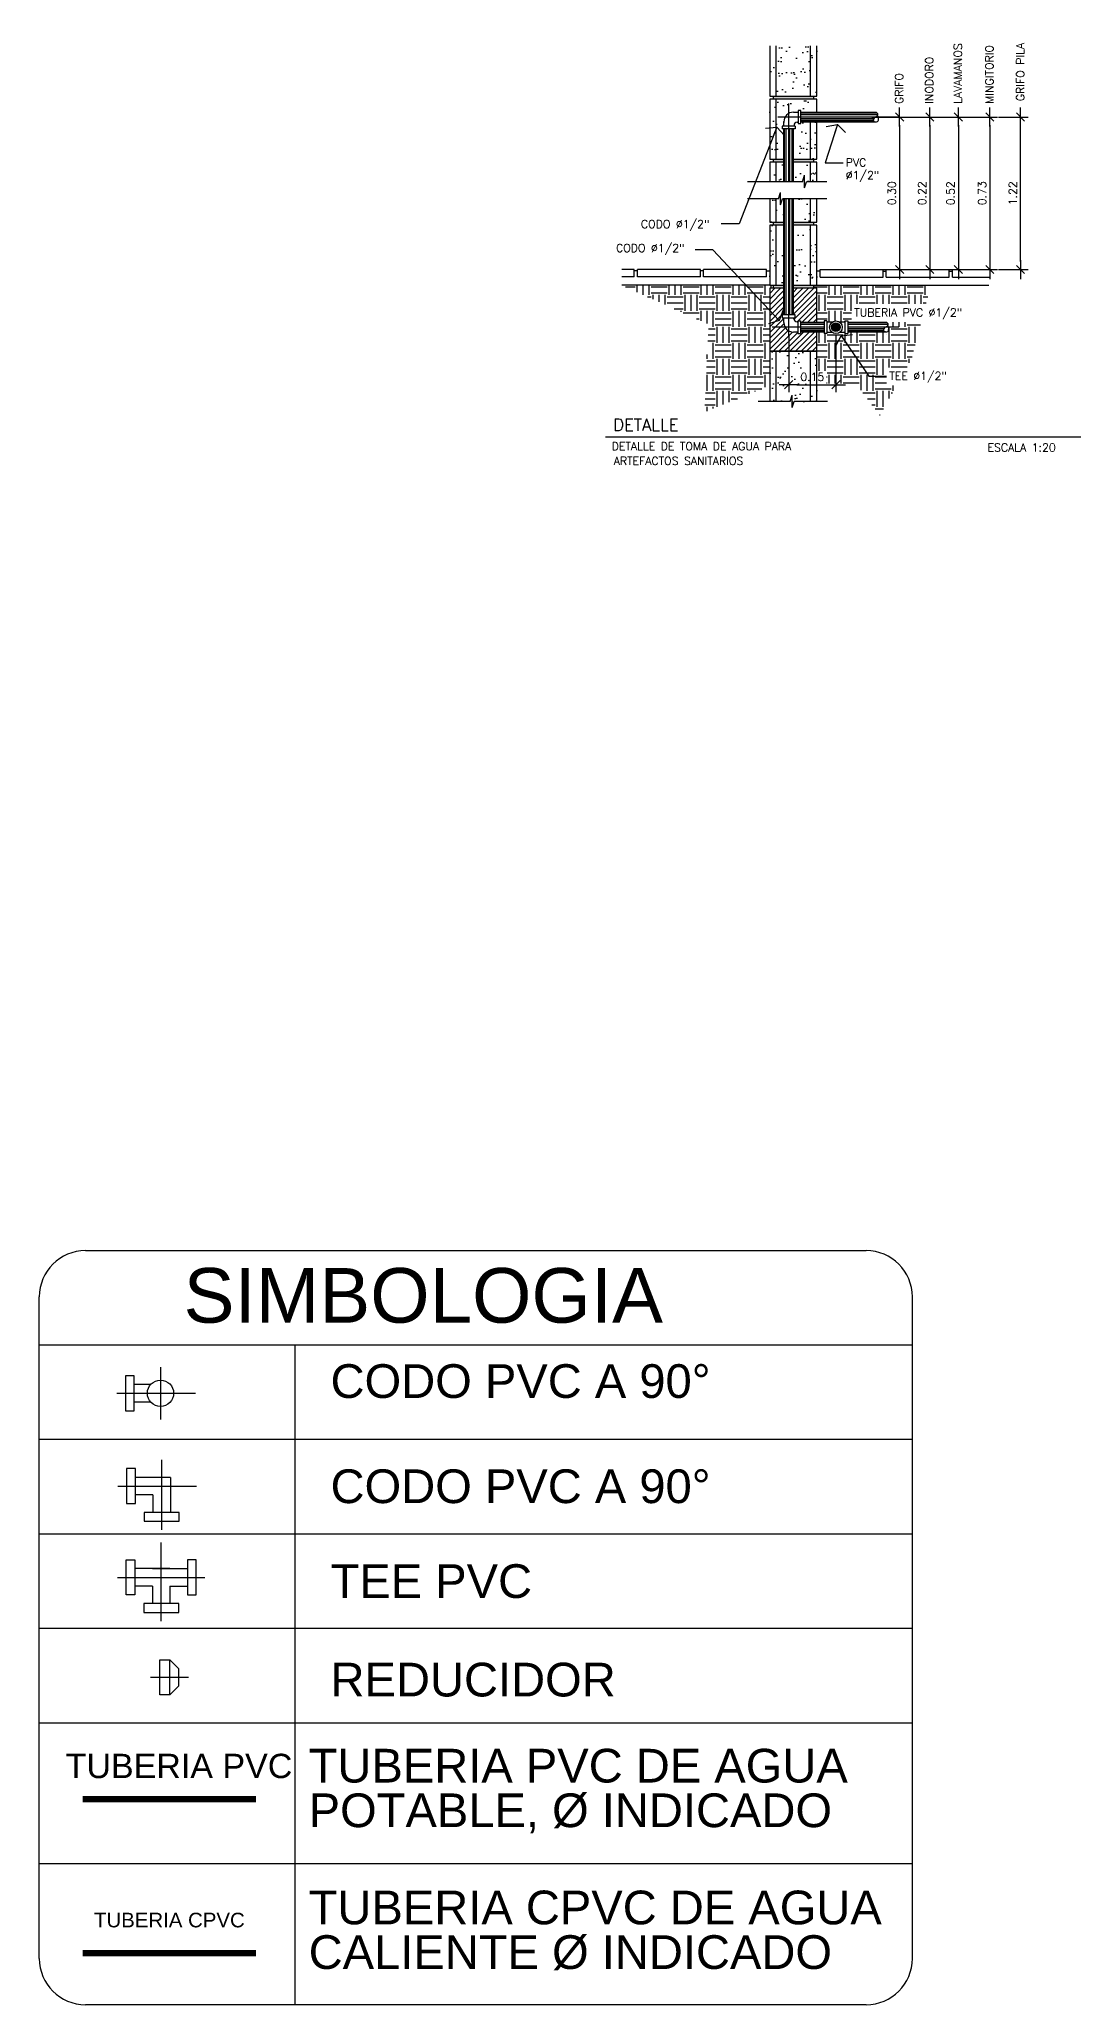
# Model space of a CAD drawing. Header units: inches. Extents: x -370 to 18, y -197 to 199.
# Drawn here: x -256.37 to -253.07, y -54.15 to -47.91 of the extents above; entities that cross this region are included whole.
import ezdxf
from ezdxf.enums import TextEntityAlignment as Align

# ---------------------------------------------------------------- set-up
doc = ezdxf.new("R2010")
doc.units = ezdxf.units.IN
doc.header["$MEASUREMENT"] = 0
doc.header["$PDMODE"] = 34
doc.header["$PDSIZE"] = 0.2
doc.linetypes.add('DASHDOTX2', pattern=[2, 1, -0.5, 0, -0.5])
doc.linetypes.add('DASHED2', pattern=[0.375, 0.25, -0.125])
for name, color, linetype in [('DRENAJES', 1, 'Continuous'), ('ESCALAS', 1, 'Continuous'), ('MU_FIJOS', 1, 'Continuous'), ('PVC_PL', 2, 'Continuous'), ('Simbologia', 7, 'Continuous'), ('TIERRA', 21, 'Continuous')]:
    doc.layers.add(name, color=color, linetype=linetype)
doc.styles.add('50-2', font='arial.ttf', dxfattribs={"height": 0.1})
doc.styles.add('ARIAL', font='arial.ttf', dxfattribs={"height": 0.14})
doc.styles.add('NT_12.5', font='romans.shx', dxfattribs={"height": 0.0254})
doc.dimstyles.new('DD_12.5 FLE', dxfattribs={"dimtxt": 0.0254, "dimasz": 0.026, "dimexe": 0.024, "dimexo": 0.024, "dimgap": 0.012, "dimtad": 1, "dimzin": 0, "dimdsep": 46, "dimtxsty": 'NT_12.5', "dimblk": 'FLECHA', "dimcen": 0.024, "dimdle": 0.024, "dimclrt": 4, "dimaunit": 1, "dimadec": 4, "dimazin": 0, "dimtfac": 1, "dimtofl": 0, "dimtmove": 2, "dimatfit": 3, "dimldrblk": 'FLECHA', "dimfxl": 1, "dimtolj": 1, "dimtzin": 0, "dimarcsym": 0})
doc.dimstyles.new('DD_12.5 G', dxfattribs={"dimtxt": 0.0254, "dimasz": 0.026, "dimexe": 0.024, "dimexo": 0.024, "dimgap": 0.012, "dimtad": 1, "dimzin": 0, "dimdsep": 46, "dimtxsty": 'NT_12.5', "dimblk": 'COT2', "dimcen": 0.09, "dimdle": 0.024, "dimclrt": 4, "dimadec": 0, "dimazin": 0, "dimtfac": 1, "dimtofl": 0, "dimtmove": 2, "dimatfit": 3, "dimldrblk": 'COT2', "dimfxl": 1, "dimtolj": 1, "dimtzin": 0, "dimarcsym": 0})
pattern_1 = [(82.5, (-862.638445, 46.781397), (-0.0422103955, 0.0395378137), [0, -0.0456, 0, -0.051, 0, -0.04875]), (52.5, (-862.638445, 46.7814), (-0.022324125, 0.097409392), [0, -0.0246, 0, -0.0411, 0, -0.01575]), (12.5, (-862.664537, 46.755304), (0.065940878, 0.0661809715), [0, -0.015, 0, -0.054, 0, -0.0705]), (2.5, (-862.66454, 46.755304), (0.045151265, 0.082387886), [0, -0.0075, 0, -0.0354, 0, -0.0405])]

# ---------------------------------------------------------------- blocks, each defined once
blk = doc.blocks.new('COT2')
blk.add_line((-1.164, 0), (1.164, 0))
at = {"color": 9, "linetype": 'ByBlock'}
blk.add_line((-0.5, -0.5), (0.5, 0.5), dxfattribs=at)
blk = doc.blocks.new('*D621')
at = {"layer": 'DEFPOINTS', "color": 0, "transparency": 16777216}
for p in [(-253.9932, -48.8258), (-253.8432, -48.8258), (-253.8432, -49.0081)]:
    blk.add_point(p, dxfattribs=at)
at = {"layer": 'MU_FIJOS', "color": 0, "lineweight": -2, "transparency": 16777216}
for p, q in [((-253.9932, -48.8498), (-253.9932, -49.0321)), ((-253.8432, -48.8498), (-253.8432, -49.0321)), ((-253.9672, -49.0081), (-253.8692, -49.0081))]:
    blk.add_line(p, q, dxfattribs=at)
at = {"layer": 'MU_FIJOS', "color": 0, "lineweight": -2, "transparency": 16777216, "xscale": 0.026, "yscale": 0.026, "zscale": 0.026, "rotation": 180}
blk.add_blockref('COT2', (-253.9932, -49.0081), dxfattribs=at)
at = {"layer": 'MU_FIJOS', "color": 0, "lineweight": -2, "transparency": 16777216, "xscale": 0.026, "yscale": 0.026, "zscale": 0.026}
blk.add_blockref('COT2', (-253.8432, -49.0081), dxfattribs=at)
at = {"layer": 'MU_FIJOS', "color": 4, "transparency": 16777216, "insert": (-253.9182, -48.9834), "char_height": 0.0254, "attachment_point": 5, "style": 'NT_12.5'}
blk.add_mtext('\\A1;0.15', dxfattribs=at)
blk = doc.blocks.new('FLECHA')
blk.add_line((0, 0), (-1.16, 0))
at = {"color": 9, "linetype": 'ByBlock'}
for p, q in [((-0.62, 1.24), (0, 0)), ((0, 0), (-0.62, -1.24))]:
    blk.add_line(p, q, dxfattribs=at)
blk = doc.blocks.new('*D622')
at = {"layer": 'DEFPOINTS', "color": 0, "linetype": 'Continuous', "transparency": 16777216}
for p in [(-253.5669, -48.1584), (-253.5716, -48.6425), (-253.4543, -48.6425)]:
    blk.add_point(p, dxfattribs=at)
at = {"layer": 'ESCALAS', "color": 0, "linetype": 'Continuous', "lineweight": -2, "transparency": 16777216}
for p, q in [((-253.5429, -48.1584), (-253.4303, -48.1584)), ((-253.4543, -48.1844), (-253.4543, -48.6165)), ((-253.5476, -48.6425), (-253.4303, -48.6425))]:
    blk.add_line(p, q, dxfattribs=at)
at = {"layer": 'ESCALAS', "color": 0, "linetype": 'Continuous', "lineweight": -2, "transparency": 16777216, "xscale": 0.026, "yscale": 0.026, "zscale": 0.026}
for p, rotation in [((-253.4543, -48.1584), 90), ((-253.4543, -48.6425), 270)]:
    blk.add_blockref('COT2', p, dxfattribs=dict(at, rotation=rotation))
at = {"layer": 'ESCALAS', "color": 4, "linetype": 'Continuous', "transparency": 16777216, "insert": (-253.479, -48.4004), "char_height": 0.0254, "attachment_point": 5, "rotation": 90, "style": 'NT_12.5'}
blk.add_mtext('\\A1;0.52', dxfattribs=at)
blk = doc.blocks.new('*D623')
at = {"layer": 'DEFPOINTS', "color": 0, "linetype": 'Continuous', "transparency": 16777216}
for p in [(-253.4669, -48.1584), (-253.4716, -48.6425), (-253.3543, -48.6425)]:
    blk.add_point(p, dxfattribs=at)
at = {"layer": 'ESCALAS', "color": 0, "linetype": 'Continuous', "lineweight": -2, "transparency": 16777216}
for p, q in [((-253.4429, -48.1584), (-253.3303, -48.1584)), ((-253.3543, -48.1844), (-253.3543, -48.6165)), ((-253.4476, -48.6425), (-253.3303, -48.6425))]:
    blk.add_line(p, q, dxfattribs=at)
at = {"layer": 'ESCALAS', "color": 0, "linetype": 'Continuous', "lineweight": -2, "transparency": 16777216, "xscale": 0.026, "yscale": 0.026, "zscale": 0.026}
for p, rotation in [((-253.3543, -48.1584), 90), ((-253.3543, -48.6425), 270)]:
    blk.add_blockref('COT2', p, dxfattribs=dict(at, rotation=rotation))
at = {"layer": 'ESCALAS', "color": 4, "linetype": 'Continuous', "transparency": 16777216, "insert": (-253.379, -48.4004), "char_height": 0.0254, "attachment_point": 5, "rotation": 90, "style": 'NT_12.5'}
blk.add_mtext('\\A1;0.73', dxfattribs=at)
blk = doc.blocks.new('*D624')
at = {"layer": 'DEFPOINTS', "color": 0, "linetype": 'Continuous', "transparency": 16777216}
for p in [(-253.7536, -48.1584), (-253.7583, -48.6425), (-253.641, -48.6425)]:
    blk.add_point(p, dxfattribs=at)
at = {"layer": 'ESCALAS', "color": 0, "linetype": 'Continuous', "lineweight": -2, "transparency": 16777216}
for p, q in [((-253.7296, -48.1584), (-253.617, -48.1584)), ((-253.641, -48.1844), (-253.641, -48.6165)), ((-253.7343, -48.6425), (-253.617, -48.6425))]:
    blk.add_line(p, q, dxfattribs=at)
at = {"layer": 'ESCALAS', "color": 0, "linetype": 'Continuous', "lineweight": -2, "transparency": 16777216, "xscale": 0.026, "yscale": 0.026, "zscale": 0.026}
for p, rotation in [((-253.641, -48.1584), 90), ((-253.641, -48.6425), 270)]:
    blk.add_blockref('COT2', p, dxfattribs=dict(at, rotation=rotation))
at = {"layer": 'ESCALAS', "color": 4, "linetype": 'Continuous', "transparency": 16777216, "insert": (-253.6657, -48.4004), "char_height": 0.0254, "attachment_point": 5, "rotation": 90, "style": 'NT_12.5'}
blk.add_mtext('\\A1;0.30', dxfattribs=at)
blk = doc.blocks.new('*D625')
at = {"layer": 'DEFPOINTS', "color": 0, "linetype": 'Continuous', "transparency": 16777216}
for p in [(-253.6576, -48.1584), (-253.6624, -48.6425), (-253.545, -48.6425)]:
    blk.add_point(p, dxfattribs=at)
at = {"layer": 'ESCALAS', "color": 0, "linetype": 'Continuous', "lineweight": -2, "transparency": 16777216}
for p, q in [((-253.6336, -48.1584), (-253.521, -48.1584)), ((-253.545, -48.1844), (-253.545, -48.6165)), ((-253.6384, -48.6425), (-253.521, -48.6425))]:
    blk.add_line(p, q, dxfattribs=at)
at = {"layer": 'ESCALAS', "color": 0, "linetype": 'Continuous', "lineweight": -2, "transparency": 16777216, "xscale": 0.026, "yscale": 0.026, "zscale": 0.026}
for p, rotation in [((-253.545, -48.1584), 90), ((-253.545, -48.6425), 270)]:
    blk.add_blockref('COT2', p, dxfattribs=dict(at, rotation=rotation))
at = {"layer": 'ESCALAS', "color": 4, "linetype": 'Continuous', "transparency": 16777216, "insert": (-253.5697, -48.4004), "char_height": 0.0254, "attachment_point": 5, "rotation": 90, "style": 'NT_12.5'}
blk.add_mtext('\\A1;0.22', dxfattribs=at)
blk = doc.blocks.new('*D626')
at = {"layer": 'DEFPOINTS', "color": 0, "linetype": 'Continuous', "transparency": 16777216}
for p in [(-253.351, -48.1584), (-253.2569, -48.1584), (-253.351, -48.6425)]:
    blk.add_point(p, dxfattribs=at)
at = {"layer": 'ESCALAS', "color": 0, "linetype": 'Continuous', "lineweight": -2, "transparency": 16777216}
for p, q in [((-253.327, -48.1584), (-253.2329, -48.1584)), ((-253.2569, -48.6165), (-253.2569, -48.1844)), ((-253.327, -48.6425), (-253.2329, -48.6425))]:
    blk.add_line(p, q, dxfattribs=at)
at = {"layer": 'ESCALAS', "color": 0, "linetype": 'Continuous', "lineweight": -2, "transparency": 16777216, "xscale": 0.026, "yscale": 0.026, "zscale": 0.026}
for p, rotation in [((-253.2569, -48.1584), 90), ((-253.2569, -48.6425), 270)]:
    blk.add_blockref('COT2', p, dxfattribs=dict(at, rotation=rotation))
at = {"layer": 'ESCALAS', "color": 4, "linetype": 'Continuous', "transparency": 16777216, "insert": (-253.2816, -48.4004), "char_height": 0.0254, "attachment_point": 5, "rotation": 90, "style": 'NT_12.5'}
blk.add_mtext('\\A1;1.22', dxfattribs=at)
blk = doc.blocks.new('120I020D')
at = {"layer": 'PVC_PL', "color": 1, "linetype": 'Continuous'}
for p, q in [((0, 0.03), (0, -0.03)), ((-0.05, 0), (0.04, 0))]:
    blk.add_line(p, q, dxfattribs=at)
at = {"layer": 'PVC_PL', "linetype": 'Continuous'}
for p, q in [((-0.0112, 0.01), (-0.03, 0.01)), ((-0.0112, -0.01), (-0.03, -0.01))]:
    blk.add_line(p, q, dxfattribs=at)
at = {"layer": 'PVC_PL', "linetype": 'Continuous', "flags": 128}
blk.add_lwpolyline([(-0.04, -0.02), (-0.03, -0.02), (-0.03, 0.02), (-0.04, 0.02)], close=True, dxfattribs=at)
at = {"layer": 'PVC_PL', "linetype": 'Continuous'}
blk.add_circle((0, 0), 0.015, dxfattribs=at)
blk = doc.blocks.new('120I021D')
at = {"layer": 'PVC_PL', "color": 1, "linetype": 'Continuous'}
for p, q in [((0, 0.03), (0, -0.05)), ((-0.05, 0), (0.04, 0))]:
    blk.add_line(p, q, dxfattribs=at)
at = {"layer": 'PVC_PL', "linetype": 'Continuous'}
for p, q in [((0.01, 0.01), (-0.03, 0.01)), ((0.01, 0.01), (0.01, -0.03)), ((-0.01, -0.01), (-0.03, -0.01)), ((-0.01, -0.01), (-0.01, -0.03))]:
    blk.add_line(p, q, dxfattribs=at)
at = {"layer": 'PVC_PL', "linetype": 'Continuous', "flags": 128}
for points in [[(-0.04, -0.02), (-0.03, -0.02), (-0.03, 0.02), (-0.04, 0.02)], [(0.02, -0.04), (0.02, -0.03), (-0.02, -0.03), (-0.02, -0.04)]]:
    blk.add_lwpolyline(points, close=True, dxfattribs=at)
blk = doc.blocks.new('120I022D')
at = {"layer": 'PVC_PL', "color": 1, "linetype": 'Continuous'}
for p, q in [((0, 0.05), (0, -0.05)), ((-0.05, 0), (0.04, 0))]:
    blk.add_line(p, q, dxfattribs=at)
at = {"layer": 'PVC_PL', "linetype": 'Continuous'}
for p, q in [((-0.01, 0.01), (-0.01, 0.03)), ((0.01, -0.01), (0.01, 0.03)), ((-0.01, 0.01), (-0.03, 0.01)), ((0.01, 0.01), (0.01, -0.03)), ((-0.01, -0.01), (-0.03, -0.01)), ((-0.01, -0.01), (-0.01, -0.03))]:
    blk.add_line(p, q, dxfattribs=at)
at = {"layer": 'PVC_PL', "linetype": 'Continuous', "flags": 128}
for points in [[(0.02, 0.04), (0.02, 0.03), (-0.02, 0.03), (-0.02, 0.04)], [(-0.04, -0.02), (-0.03, -0.02), (-0.03, 0.02), (-0.04, 0.02)], [(0.02, -0.04), (0.02, -0.03), (-0.02, -0.03), (-0.02, -0.04)]]:
    blk.add_lwpolyline(points, close=True, dxfattribs=at)
blk = doc.blocks.new('REDUCIDOR')
at = {"color": 2}
blk.add_line((2494.316, 1840.928), (2494.316, 1841.128), dxfattribs=at)
at = {"color": 1}
blk.add_line((2494.423, 1841.028), (2494.206, 1841.028), dxfattribs=at)
at = {"color": 2}
blk.add_lwpolyline([(2494.26, 1841.128), (2494.316, 1841.128), (2494.366, 1841.078), (2494.366, 1840.978), (2494.316, 1840.928), (2494.26, 1840.928), (2494.26, 1841.128)], dxfattribs=at)

msp = doc.modelspace()

# ---------------------------------------------------------------- hatches: boundary and pattern name
at = {"layer": 'ESCALAS', "linetype": 'Continuous'}
h = msp.add_hatch(dxfattribs=at)
h.set_pattern_fill('AR-SAND', color=8, scale=0.03, angle=45, style=0)
h.set_pattern_definition([(82.5, (-862.638445, 46.781397), (-0.0422103955, 0.0395378137), [0, -0.0456, 0, -0.051, 0, -0.04875]), (52.5, (-862.638445, 46.7814), (-0.022324125, 0.097409392), [0, -0.0246, 0, -0.0411, 0, -0.01575]), (12.5, (-862.664537, 46.755304), (0.065940878, 0.0661809715), [0, -0.015, 0, -0.054, 0, -0.0705]), (2.5, (-862.66454, 46.755304), (0.045151265, 0.082387886), [0, -0.0075, 0, -0.0354, 0, -0.0405])])
h.paths.add_polyline_path([(-253.92349, -47.93232), (-253.97582, -47.93232), (-253.98173, -47.95139), (-253.98173, -47.91154), (-253.98816, -47.93232), (-254.03349, -47.93232), (-254.03349, -48.09197), (-253.92349, -48.09197)])
h = msp.add_hatch(dxfattribs=at)
h.set_pattern_fill('AR-SAND', color=8, scale=0.03, angle=45, style=0)
h.set_pattern_definition(pattern_1)
h.paths.add_polyline_path([(-253.90349, -47.93232), (-253.92349, -47.93232), (-253.92349, -48.09197), (-253.90349, -48.09197)])
h.paths.add_polyline_path([(-254.03349, -47.93232), (-254.05349, -47.93232), (-254.05349, -48.09197), (-254.03349, -48.09197)])
h.paths.add_polyline_path([(-254.03349, -48.10197), (-254.05349, -48.10197), (-254.05349, -48.29197), (-254.03349, -48.29197)])
h.paths.add_polyline_path([(-253.90349, -48.10197), (-254.03349, -48.10197), (-254.03349, -48.29197), (-254.00843, -48.29197), (-254.00843, -48.19617), (-254.01341, -48.19617), (-254.01341, -48.18694), (-254.00843, -48.18694), (-254.00843, -48.17315, -0.4142136), (-253.97843, -48.14315), (-253.96339, -48.14315), (-253.96339, -48.13769), (-253.95416, -48.13769), (-253.95416, -48.14315), (-253.90349, -48.14315)])
h.paths.add_polyline_path([(-253.90349, -48.17373), (-253.92349, -48.17373), (-253.92349, -48.29197), (-253.90349, -48.29197)], flags=17)
h.paths.add_polyline_path([(-254.03349, -48.30197), (-254.05349, -48.30197), (-254.05349, -48.36367), (-254.03349, -48.36367)])
h.paths.add_polyline_path([(-254.00843, -48.30197), (-254.03349, -48.30197), (-254.03349, -48.36367), (-254.00843, -48.36367)])
h.paths.add_polyline_path([(-253.92349, -48.30197), (-253.97786, -48.30197), (-253.97786, -48.36367), (-253.94942, -48.36367), (-253.94298, -48.34289), (-253.94298, -48.38274), (-253.93708, -48.36367), (-253.92349, -48.36367)])
h.paths.add_polyline_path([(-253.90349, -48.30197), (-253.92349, -48.30197), (-253.92349, -48.36367), (-253.90349, -48.36367)])
h.paths.add_polyline_path([(-253.90349, -48.41834), (-253.92349, -48.41834), (-253.92349, -48.49197), (-253.90349, -48.49197)])
h.paths.add_polyline_path([(-253.92349, -48.41834), (-253.97786, -48.41834), (-253.97786, -48.49197), (-253.92349, -48.49197)])
h.paths.add_polyline_path([(-254.00843, -48.41834), (-254.01319, -48.41834), (-254.01909, -48.43741), (-254.01909, -48.39756), (-254.02552, -48.41834), (-254.03349, -48.41834), (-254.03349, -48.49197), (-254.00843, -48.49197)])
h.paths.add_polyline_path([(-254.03349, -48.41834), (-254.05349, -48.41834), (-254.05349, -48.49197), (-254.03349, -48.49197)])
h.paths.add_polyline_path([(-254.03349, -48.50197), (-254.05349, -48.50197), (-254.05349, -48.69197), (-254.03349, -48.69197)])
h.paths.add_polyline_path([(-254.00843, -48.50197), (-254.03349, -48.50197), (-254.03349, -48.69197), (-254.00843, -48.69197)])
h.paths.add_polyline_path([(-253.92349, -48.50197), (-253.97786, -48.50197), (-253.97786, -48.69251), (-253.92349, -48.69251)])
h.paths.add_polyline_path([(-253.90349, -48.50197), (-253.92349, -48.50197), (-253.92349, -48.69251), (-253.90349, -48.69251)])
for color, points in [(2, [(-253.9143, -48.09197), (-254.04267, -48.09197), (-254.04267, -48.10197), (-253.9143, -48.10197)]), (8, [(-253.85695, -48.82578, 1), (-253.82947, -48.82578, 1)])]:
    msp.add_hatch(color=color, dxfattribs=at).paths.add_polyline_path(points)
h = msp.add_hatch(dxfattribs=at)
h.set_pattern_fill('AR-SAND', color=8, scale=0.03, angle=45, style=0)
h.set_pattern_definition(pattern_1)
h.paths.add_polyline_path([(-253.92349, -48.17373), (-253.95416, -48.17373), (-253.95416, -48.17902), (-253.96339, -48.17902), (-253.96339, -48.17483), (-253.96611, -48.17483, 0.4142136), (-253.97611, -48.18483), (-253.97611, -48.18694), (-253.97301, -48.18694), (-253.97301, -48.19617), (-253.97786, -48.19617), (-253.97786, -48.29197), (-253.92349, -48.29197)])
h = msp.add_hatch(color=1, dxfattribs=at)
h.paths.add_polyline_path([(-253.9143, -48.49197), (-253.97786, -48.49197), (-253.97786, -48.50197), (-253.9143, -48.50197)])
h.paths.add_polyline_path([(-254.00843, -48.49197), (-254.04267, -48.49197), (-254.04267, -48.50197), (-254.00843, -48.50197)])
h.paths.add_polyline_path([(-254.00843, -48.69197), (-254.04267, -48.69197), (-254.04267, -48.70197), (-254.00843, -48.70197)])
h.paths.add_polyline_path([(-253.9143, -48.69251), (-253.97786, -48.69251), (-253.97786, -48.70197), (-253.9143, -48.70197)])
h.paths.add_polyline_path([(-253.9143, -48.29197), (-253.97786, -48.29197), (-253.97786, -48.30197), (-253.9143, -48.30197)])
h.paths.add_polyline_path([(-254.00843, -48.29197), (-254.04267, -48.29197), (-254.04267, -48.30197), (-254.00843, -48.30197)])
h = msp.add_hatch(dxfattribs=at)
h.set_pattern_fill('ANSI31', color=8, scale=0.1, style=0)
h.set_pattern_definition([(45, (-211.517804, -58.791818), (-0.0088388348, 0.0088388348), [])])
h.paths.add_polyline_path([(-253.90349, -48.70197), (-253.97786, -48.70197), (-253.97786, -48.78673), (-253.97256, -48.78673), (-253.97256, -48.79596), (-253.97675, -48.79596), (-253.97675, -48.79868, 0.4142136), (-253.96675, -48.80868), (-253.96464, -48.80868), (-253.96464, -48.80558), (-253.95541, -48.80558), (-253.95541, -48.80958), (-253.90349, -48.80958)], flags=17)
h.paths.add_polyline_path([(-254.00843, -48.70197), (-254.05349, -48.70197), (-254.05349, -48.90197), (-253.90349, -48.90197), (-253.90349, -48.84016), (-253.95541, -48.84016), (-253.95541, -48.84598), (-253.96464, -48.84598), (-253.96464, -48.84101), (-253.97843, -48.84101, -0.4142136), (-254.00843, -48.81101), (-254.00843, -48.79596), (-254.01389, -48.79596), (-254.01389, -48.78673), (-254.00843, -48.78673)])
h = msp.add_hatch(dxfattribs=at)
h.set_pattern_fill('AR-SAND', color=8, scale=0.03, angle=45, style=0)
h.set_pattern_definition(pattern_1)
h.paths.add_polyline_path([(-254.03349, -48.90197), (-254.05349, -48.90197), (-254.05349, -49.06192), (-254.03349, -49.06192)])
h.paths.add_polyline_path([(-253.92349, -48.90197), (-254.03349, -48.90197), (-254.03349, -49.06192), (-253.98816, -49.06192), (-253.98173, -49.04114), (-253.98173, -49.08099), (-253.97582, -49.06192), (-253.92349, -49.06192)])
h.paths.add_polyline_path([(-253.90349, -48.90197), (-253.92349, -48.90197), (-253.92349, -49.06192), (-253.90349, -49.06192)])
h.paths.add_polyline_path([(-253.96326, -48.96433), (-253.87315, -48.96433), (-253.87315, -49.00243), (-253.96326, -49.00243)], flags=9)

# ---------------------------------------------------------------- linework, layer by layer
at = {"color": 170, "const_width": 0.02}
msp.add_lwpolyline([(-256.23468, -53.49857), (-255.6843, -53.49854)], dxfattribs=at)
at = {"color": 240, "linetype": 'DASHED2', "ltscale": 0.5, "true_color": 0xed1f24, "const_width": 0.02}
msp.add_lwpolyline([(-256.23468, -53.98783), (-255.6843, -53.98779)], dxfattribs=at)
at = {"layer": 'DRENAJES', "color": 8, "linetype": 'Continuous'}
for p, q in [((-253.90349, -48.71601), (-253.87092, -48.71601)), ((-254.07412, -48.93191), (-254.05349, -48.93191))]:
    msp.add_line(p, q, dxfattribs=at)
at = {"layer": 'ESCALAS', "color": 3, "linetype": 'Continuous'}
for p, q in [((-254.05349, -47.93232), (-254.05349, -48.09197)), ((-254.03349, -47.93232), (-254.03349, -48.09197)), ((-253.92349, -48.09197), (-253.92349, -47.93232)), ((-253.90349, -48.09197), (-253.90349, -47.93232)), ((-254.05349, -48.09197), (-253.90349, -48.09197)), ((-253.90349, -48.10197), (-254.05349, -48.10197)), ((-254.05349, -48.10197), (-254.05349, -48.29197)), ((-254.04267, -48.09197), (-254.04267, -48.10197)), ((-254.03349, -48.10197), (-254.03349, -48.29197)), ((-253.9143, -48.09197), (-253.9143, -48.10197)), ((-253.90349, -48.14315), (-253.90349, -48.10197)), ((-253.92349, -48.29197), (-253.92349, -48.17373)), ((-253.90349, -48.29197), (-253.90349, -48.17373)), ((-254.05349, -48.29197), (-254.00843, -48.29197)), ((-254.04267, -48.29197), (-254.04267, -48.30197)), ((-253.97786, -48.29197), (-253.90349, -48.29197)), ((-254.05349, -48.30197), (-254.05349, -48.36367)), ((-254.00843, -48.30197), (-254.05349, -48.30197)), ((-254.03349, -48.30197), (-254.03349, -48.36367)), ((-253.90349, -48.30197), (-253.97786, -48.30197)), ((-253.92349, -48.36367), (-253.92349, -48.30197)), ((-253.90349, -48.36367), (-253.90349, -48.30197)), ((-254.05349, -48.41834), (-254.05349, -48.49197)), ((-254.03349, -48.41834), (-254.03349, -48.49197)), ((-253.92349, -48.49197), (-253.92349, -48.41834)), ((-253.90349, -48.49197), (-253.90349, -48.41834)), ((-254.05349, -48.49197), (-254.00843, -48.49197)), ((-254.00843, -48.50197), (-254.05349, -48.50197)), ((-254.05349, -48.50197), (-254.05349, -48.69197)), ((-254.04267, -48.49197), (-254.04267, -48.50197)), ((-254.03349, -48.50197), (-254.03349, -48.69197)), ((-253.97786, -48.49197), (-253.90349, -48.49197)), ((-253.90349, -48.50197), (-253.97786, -48.50197)), ((-253.92349, -48.69251), (-253.92349, -48.50197)), ((-253.9143, -48.49197), (-253.9143, -48.50197)), ((-253.90349, -48.69251), (-253.90349, -48.50197)), ((-254.05349, -48.69197), (-254.00843, -48.69197)), ((-253.97786, -48.69251), (-253.90349, -48.69251)), ((-253.9143, -48.69251), (-253.9143, -48.70197)), ((-253.90349, -48.90197), (-254.05349, -48.90197)), ((-254.05349, -48.90197), (-254.05349, -49.06192)), ((-254.03349, -48.90197), (-254.03349, -49.06192)), ((-253.92349, -49.06192), (-253.92349, -48.90197)), ((-253.90349, -49.06192), (-253.90349, -48.90197))]:
    msp.add_line(p, q, dxfattribs=at)
at = {"layer": 'ESCALAS', "color": 8, "linetype": 'DASHDOTX2'}
for p, q in [((-253.63976, -48.15836), (-254.02763, -48.15836)), ((-253.99321, -48.36367), (-253.99321, -48.11572)), ((-253.99321, -48.85379), (-253.99321, -48.41834)), ((-253.88102, -48.82578), (-254.04557, -48.82578)), ((-253.64311, -48.82578), (-253.80539, -48.82578))]:
    msp.add_line(p, q, dxfattribs=at)
at = {"layer": 'ESCALAS', "color": 2, "linetype": 'Continuous'}
for p, q in [((-253.97843, -48.14315), (-253.96339, -48.14315)), ((-253.95416, -48.13769), (-253.96339, -48.13769)), ((-253.96339, -48.13769), (-253.96339, -48.17902)), ((-253.95416, -48.17902), (-253.95416, -48.13769)), ((-253.95416, -48.14315), (-253.71514, -48.14315)), ((-254.01341, -48.18694), (-254.01341, -48.19617)), ((-253.97301, -48.18694), (-254.01341, -48.18694)), ((-253.97301, -48.19617), (-254.01341, -48.19617)), ((-254.00843, -48.18694), (-254.00843, -48.17315)), ((-254.00843, -48.36367), (-254.00843, -48.19617)), ((-253.97786, -48.36367), (-253.97786, -48.19617)), ((-253.97611, -48.18694), (-253.97611, -48.18483)), ((-253.97301, -48.18694), (-253.97301, -48.19617)), ((-253.96611, -48.17483), (-253.96339, -48.17483)), ((-253.96339, -48.17902), (-253.95416, -48.17902)), ((-253.95416, -48.17373), (-253.71501, -48.17373)), ((-254.00843, -48.78673), (-254.00843, -48.41834)), ((-253.97786, -48.78673), (-253.97786, -48.41834)), ((-253.97256, -48.78673), (-254.01389, -48.78673)), ((-254.01389, -48.78673), (-254.01389, -48.79596)), ((-254.01389, -48.79596), (-253.97256, -48.79596)), ((-254.00843, -48.81101), (-254.00843, -48.79596)), ((-253.97675, -48.79868), (-253.97675, -48.79596)), ((-253.97256, -48.79596), (-253.97256, -48.78673)), ((-253.96464, -48.84101), (-253.97843, -48.84101)), ((-253.96464, -48.80868), (-253.96675, -48.80868)), ((-253.96464, -48.80558), (-253.96464, -48.84598)), ((-253.96464, -48.80558), (-253.95541, -48.80558)), ((-253.96464, -48.84598), (-253.95541, -48.84598)), ((-253.95541, -48.80558), (-253.95541, -48.84598)), ((-253.95541, -48.80958), (-253.88102, -48.80958)), ((-253.95541, -48.84016), (-253.88102, -48.84016)), ((-253.8718, -48.80558), (-253.88102, -48.80558)), ((-253.88102, -48.80558), (-253.88102, -48.84598)), ((-253.8718, -48.84598), (-253.88102, -48.84598)), ((-253.8718, -48.80558), (-253.8718, -48.84598)), ((-253.8718, -48.80868), (-253.85359, -48.80868)), ((-253.8718, -48.84101), (-253.8561, -48.84101)), ((-253.83282, -48.80868), (-253.81462, -48.80868)), ((-253.83032, -48.84101), (-253.81462, -48.84101)), ((-253.81462, -48.80868), (-253.81674, -48.80868)), ((-253.81462, -48.80558), (-253.80539, -48.80558)), ((-253.81462, -48.80558), (-253.81462, -48.84598)), ((-253.81462, -48.84598), (-253.80539, -48.84598)), ((-253.80539, -48.80558), (-253.80539, -48.84598)), ((-253.80539, -48.80958), (-253.68253, -48.80958)), ((-253.80539, -48.84016), (-253.6824, -48.84016))]:
    msp.add_line(p, q, dxfattribs=at)
at = {"layer": 'ESCALAS', "color": 1, "linetype": 'Continuous'}
for p, q in [((-253.95416, -48.14455), (-253.71341, -48.14455)), ((-253.95416, -48.15004), (-253.71087, -48.15004)), ((-253.95416, -48.16275), (-253.72298, -48.16275)), ((-253.95416, -48.16808), (-253.72497, -48.16808)), ((-253.95416, -48.17185), (-253.72284, -48.17185)), ((-253.71514, -48.14251), (-253.71514, -48.14243)), ((-254.00657, -48.36367), (-254.00657, -48.19617)), ((-254.00123, -48.36367), (-254.00123, -48.19617)), ((-253.9893, -48.36367), (-253.9893, -48.19617)), ((-253.98224, -48.36367), (-253.98224, -48.19617)), ((-253.97926, -48.36367), (-253.97926, -48.19617)), ((-253.71501, -48.17299), (-253.71501, -48.173)), ((-253.9143, -48.29197), (-253.9143, -48.30197)), ((-253.94942, -48.36367), (-253.94298, -48.34289)), ((-253.94298, -48.38274), (-253.94298, -48.34289)), ((-253.94942, -48.36367), (-254.12367, -48.36367)), ((-254.02552, -48.41834), (-254.12365, -48.41834)), ((-254.02552, -48.41834), (-254.01909, -48.39756)), ((-254.01909, -48.43741), (-254.01909, -48.39756)), ((-254.01909, -48.43741), (-254.01319, -48.41834)), ((-253.87237, -48.41834), (-254.01319, -48.41834)), ((-254.00657, -48.78673), (-254.00657, -48.41834)), ((-254.00123, -48.78673), (-254.00123, -48.41834)), ((-253.9893, -48.78673), (-253.9893, -48.41834)), ((-253.98224, -48.78673), (-253.98224, -48.41834)), ((-253.97926, -48.78673), (-253.97926, -48.41834)), ((-253.94298, -48.38274), (-253.93708, -48.36367)), ((-253.87237, -48.36367), (-253.93708, -48.36367)), ((-254.48349, -48.64197), (-254.5227, -48.64197)), ((-254.48349, -48.66597), (-254.5227, -48.66597)), ((-254.48349, -48.66597), (-254.48349, -48.64197)), ((-254.47349, -48.64702), (-254.48349, -48.64702)), ((-254.47349, -48.66597), (-254.47349, -48.64197)), ((-254.27349, -48.64197), (-254.47349, -48.64197)), ((-254.27349, -48.66597), (-254.47349, -48.66597)), ((-254.27349, -48.66597), (-254.27349, -48.64197)), ((-254.26349, -48.64702), (-254.27349, -48.64702)), ((-254.26349, -48.66597), (-254.26349, -48.64197)), ((-254.06349, -48.64197), (-254.26349, -48.64197)), ((-254.06349, -48.66597), (-254.26349, -48.66597)), ((-254.06349, -48.66597), (-254.06349, -48.64197)), ((-254.06349, -48.64702), (-254.05349, -48.64702)), ((-253.89349, -48.64756), (-253.90349, -48.64756)), ((-253.89349, -48.64251), (-253.69349, -48.64251)), ((-253.89349, -48.66651), (-253.89349, -48.64251)), ((-253.89349, -48.66651), (-253.69349, -48.66651)), ((-253.69349, -48.66651), (-253.69349, -48.64251)), ((-253.69349, -48.64756), (-253.68349, -48.64756)), ((-253.68349, -48.66651), (-253.68349, -48.64251)), ((-253.68349, -48.64251), (-253.48349, -48.64251)), ((-253.68349, -48.66651), (-253.48349, -48.66651)), ((-253.48349, -48.66651), (-253.48349, -48.64251)), ((-253.48349, -48.64756), (-253.47349, -48.64756)), ((-253.47349, -48.66651), (-253.47349, -48.64251)), ((-253.47349, -48.64251), (-253.35427, -48.64251)), ((-253.47349, -48.66651), (-253.35427, -48.66651)), ((-253.90349, -48.69251), (-253.35758, -48.69251)), ((-253.95541, -48.81098), (-253.88102, -48.81098)), ((-253.95541, -48.81647), (-253.88102, -48.81647)), ((-253.95541, -48.82918), (-253.88102, -48.82918)), ((-253.95541, -48.83451), (-253.88102, -48.83451)), ((-253.95541, -48.83828), (-253.88102, -48.83828)), ((-253.80539, -48.81098), (-253.6808, -48.81098)), ((-253.80539, -48.81647), (-253.67826, -48.81647)), ((-253.80539, -48.82918), (-253.69037, -48.82918)), ((-253.80539, -48.83451), (-253.69236, -48.83451)), ((-253.80539, -48.83828), (-253.69023, -48.83828)), ((-253.98816, -49.06192), (-253.98173, -49.04114)), ((-253.98173, -49.08099), (-253.98173, -49.04114)), ((-253.98816, -49.06192), (-254.0898, -49.06192)), ((-253.98173, -49.08099), (-253.97582, -49.06192)), ((-253.86992, -49.06192), (-253.97582, -49.06192)), ((-254.5749, -49.17413), (-253.06593, -49.17413))]:
    msp.add_line(p, q, dxfattribs=at)
at = {"layer": 'ESCALAS', "color": 4, "linetype": 'Continuous'}
for points in [[(-254.00843, -48.70197), (-254.05349, -48.70197), (-254.05349, -48.90197), (-253.90349, -48.90197), (-253.90349, -48.84016)], [(-253.90349, -48.80958), (-253.90349, -48.70197), (-253.97786, -48.70197)]]:
    msp.add_lwpolyline(points, dxfattribs=at)
at = {"layer": 'ESCALAS', "color": 2, "linetype": 'Continuous'}
for radius in [0.01997, 0.01374]:
    msp.add_circle((-253.84321, -48.82575), radius, dxfattribs=at)
for centre, radius, start, end in [((-253.97843, -48.17315), 0.03, 90, 180), ((-253.96611, -48.18483), 0.01, 90, 180), ((-253.97843, -48.81101), 0.03, 180, 270), ((-253.96675, -48.79868), 0.01, 180, 270)]:
    msp.add_arc(centre, radius, start, end, dxfattribs=at)
for points in [[(-253.71514, -48.14315), (-253.71141, -48.14688), (-253.71417, -48.15669), (-253.71901, -48.15918), (-253.72413, -48.16471), (-253.72468, -48.16982), (-253.71883, -48.17317), (-253.71071, -48.17231), (-253.70836, -48.16789), (-253.70988, -48.15573), (-253.71182, -48.15407)], [(-253.68253, -48.80958), (-253.67879, -48.81331), (-253.68156, -48.82312), (-253.6864, -48.82561), (-253.69152, -48.83114), (-253.69207, -48.83625), (-253.68622, -48.8396), (-253.6781, -48.83874), (-253.67575, -48.83432), (-253.67727, -48.82216), (-253.67921, -48.8205)]]:
    msp.add_spline(points, degree=3, dxfattribs=at)
at = {"layer": 'Simbologia', "color": 5}
for p, q in [((-256.2258, -51.7575), (-253.74733, -51.7575)), ((-256.3728, -54.00449), (-256.3728, -51.90449)), ((-253.60034, -54.00449), (-253.60034, -51.90449)), ((-253.60034, -52.0575), (-256.3728, -52.0575)), ((-255.56098, -52.0575), (-255.56098, -53.5575)), ((-253.60034, -52.3575), (-256.3728, -52.3575)), ((-253.60034, -52.6575), (-256.3728, -52.6575)), ((-253.60034, -52.9575), (-256.3728, -52.9575)), ((-253.69985, -53.2575), (-256.3728, -53.2575)), ((-253.60034, -53.2575), (-256.3728, -53.2575)), ((-255.56098, -53.3544), (-255.56098, -54.15148)), ((-253.60034, -53.70449), (-256.3728, -53.70449)), ((-253.74733, -54.15148), (-256.2258, -54.15148))]:
    msp.add_line(p, q, dxfattribs=at)
for centre, start, end in [((-256.2258, -51.90449), 90, 180), ((-253.74733, -51.90449), 0, 90), ((-256.2258, -54.00449), 180, 270), ((-253.74733, -54.00449), 270, 0)]:
    msp.add_arc(centre, 0.14699, start, end, dxfattribs=at)
at = {"layer": 'TIERRA', "color": 8, "linetype": 'Continuous'}
for p, q in [((-254.05349, -48.69197), (-254.5227, -48.69197)), ((-254.51163, -48.69696), (-254.48052, -48.69696)), ((-254.47417, -48.71383), (-254.47417, -48.69197)), ((-254.45512, -48.72236), (-254.45512, -48.69197)), ((-254.44113, -48.72871), (-254.42972, -48.72871)), ((-254.43607, -48.72236), (-254.43607, -48.69197)), ((-254.42972, -48.69696), (-254.37892, -48.69696)), ((-254.42972, -48.71601), (-254.37892, -48.71601)), ((-254.42337, -48.73671), (-254.42337, -48.72236)), ((-254.40432, -48.74529), (-254.40432, -48.72236)), ((-254.38527, -48.75387), (-254.38527, -48.72236)), ((-254.37892, -48.72871), (-254.32812, -48.72871)), ((-254.37257, -48.72236), (-254.37257, -48.69197)), ((-254.35352, -48.72236), (-254.35352, -48.69197)), ((-254.33447, -48.72236), (-254.33447, -48.69197)), ((-254.32812, -48.69696), (-254.27732, -48.69696)), ((-254.32812, -48.71601), (-254.27732, -48.71601)), ((-254.32177, -48.77316), (-254.32177, -48.72236)), ((-254.30272, -48.77316), (-254.30272, -48.72236)), ((-254.28367, -48.77316), (-254.28367, -48.72236)), ((-254.27732, -48.72871), (-254.22652, -48.72871)), ((-254.27097, -48.72236), (-254.27097, -48.69197)), ((-254.25192, -48.72236), (-254.25192, -48.69197)), ((-254.23287, -48.72236), (-254.23287, -48.69197)), ((-254.22652, -48.69696), (-254.17572, -48.69696)), ((-254.22652, -48.71601), (-254.17572, -48.71601)), ((-254.22017, -48.77316), (-254.22017, -48.72236)), ((-254.20112, -48.77316), (-254.20112, -48.72236)), ((-254.18207, -48.77316), (-254.18207, -48.72236)), ((-254.17572, -48.72871), (-254.12492, -48.72871)), ((-254.16937, -48.72236), (-254.16937, -48.69197)), ((-254.15032, -48.72236), (-254.15032, -48.69197)), ((-254.13127, -48.72236), (-254.13127, -48.69197)), ((-254.12492, -48.69696), (-254.07412, -48.69696)), ((-254.12492, -48.71601), (-254.07412, -48.71601)), ((-254.11857, -48.77316), (-254.11857, -48.72236)), ((-254.09952, -48.77316), (-254.09952, -48.72236)), ((-254.08047, -48.77316), (-254.08047, -48.72236)), ((-254.07412, -48.72871), (-254.05349, -48.72871)), ((-254.06777, -48.72236), (-254.06777, -48.69197)), ((-254.04872, -48.70197), (-254.04872, -48.69197)), ((-254.04267, -48.69197), (-254.04267, -48.70197)), ((-253.9143, -48.69696), (-253.87092, -48.69696)), ((-253.89632, -48.77316), (-253.89632, -48.72236)), ((-253.87727, -48.77316), (-253.87727, -48.72236)), ((-253.87092, -48.72871), (-253.82012, -48.72871)), ((-253.86457, -48.72236), (-253.86457, -48.69251)), ((-253.84552, -48.72236), (-253.84552, -48.69251)), ((-253.82647, -48.72236), (-253.82647, -48.69251)), ((-253.82012, -48.69696), (-253.76932, -48.69696)), ((-253.82012, -48.71601), (-253.76932, -48.71601)), ((-253.81377, -48.77316), (-253.81377, -48.72236)), ((-253.79472, -48.77316), (-253.79472, -48.72236)), ((-253.77567, -48.75174), (-253.77567, -48.72236)), ((-253.76932, -48.72871), (-253.71852, -48.72871)), ((-253.76297, -48.72236), (-253.76297, -48.69251)), ((-253.74392, -48.72236), (-253.74392, -48.69251)), ((-253.72487, -48.72236), (-253.72487, -48.69251)), ((-253.71852, -48.69696), (-253.66772, -48.69696)), ((-253.71852, -48.71601), (-253.66772, -48.71601)), ((-253.71217, -48.75174), (-253.71217, -48.72236)), ((-253.69312, -48.75174), (-253.69312, -48.72236)), ((-253.67407, -48.75174), (-253.67407, -48.72236)), ((-253.66772, -48.72871), (-253.61692, -48.72871)), ((-253.66137, -48.72236), (-253.66137, -48.69251)), ((-253.64232, -48.72236), (-253.64232, -48.69251)), ((-253.62327, -48.72236), (-253.62327, -48.69251)), ((-253.61692, -48.69696), (-253.56612, -48.69696)), ((-253.61692, -48.71601), (-253.56612, -48.71601)), ((-253.61057, -48.75174), (-253.61057, -48.72236)), ((-253.59152, -48.75174), (-253.59152, -48.72236)), ((-253.57247, -48.75174), (-253.57247, -48.72236)), ((-253.56612, -48.72871), (-253.5513, -48.72871)), ((-253.55977, -48.72236), (-253.55977, -48.69251)), ((-254.37892, -48.74776), (-254.32812, -48.74776)), ((-254.35653, -48.76681), (-254.32812, -48.76681)), ((-254.33447, -48.77675), (-254.33447, -48.77316)), ((-254.32812, -48.77951), (-254.27732, -48.77951)), ((-254.27732, -48.74776), (-254.22652, -48.74776)), ((-254.27732, -48.76681), (-254.22652, -48.76681)), ((-254.27097, -48.80534), (-254.27097, -48.77316)), ((-254.25192, -48.81392), (-254.25192, -48.77316)), ((-254.23287, -48.82396), (-254.23287, -48.77316)), ((-254.22652, -48.77951), (-254.17572, -48.77951)), ((-254.17572, -48.74776), (-254.12492, -48.74776)), ((-254.17572, -48.76681), (-254.12492, -48.76681)), ((-254.16937, -48.82396), (-254.16937, -48.77316)), ((-254.15032, -48.82396), (-254.15032, -48.77316)), ((-254.13127, -48.82396), (-254.13127, -48.77316)), ((-254.12492, -48.77951), (-254.07412, -48.77951)), ((-254.07412, -48.74776), (-254.05349, -48.74776)), ((-254.07412, -48.76681), (-254.05349, -48.76681)), ((-254.06777, -48.82396), (-254.06777, -48.77316)), ((-253.90349, -48.77951), (-253.87092, -48.77951)), ((-253.87092, -48.74776), (-253.82012, -48.74776)), ((-253.87092, -48.76681), (-253.82012, -48.76681)), ((-253.86457, -48.80868), (-253.86457, -48.77316)), ((-253.84552, -48.80591), (-253.84552, -48.77316)), ((-253.82647, -48.80868), (-253.82647, -48.77316)), ((-253.82012, -48.77951), (-253.79351, -48.77951)), ((-253.76932, -48.74776), (-253.71852, -48.74776)), ((-253.66772, -48.74776), (-253.61692, -48.74776)), ((-253.56612, -48.74776), (-253.55631, -48.74776)), ((-254.28603, -48.79856), (-254.27732, -48.79856)), ((-254.24911, -48.84936), (-254.22652, -48.84936)), ((-254.24825, -48.83031), (-254.22652, -48.83031)), ((-254.22652, -48.79856), (-254.17572, -48.79856)), ((-254.22652, -48.81761), (-254.17572, -48.81761)), ((-254.22017, -48.87476), (-254.22017, -48.82396)), ((-254.20112, -48.87476), (-254.20112, -48.82396)), ((-254.18207, -48.87476), (-254.18207, -48.82396)), ((-254.17572, -48.83031), (-254.12492, -48.83031)), ((-254.17572, -48.84936), (-254.12492, -48.84936)), ((-254.12492, -48.79856), (-254.07412, -48.79856)), ((-254.12492, -48.81761), (-254.07412, -48.81761)), ((-254.11857, -48.87476), (-254.11857, -48.82396)), ((-254.09952, -48.87476), (-254.09952, -48.82396)), ((-254.08047, -48.87476), (-254.08047, -48.82396)), ((-254.07412, -48.83031), (-254.05349, -48.83031)), ((-254.07412, -48.84936), (-254.05349, -48.84936)), ((-253.90349, -48.79856), (-253.87092, -48.79856)), ((-253.89632, -48.87476), (-253.89632, -48.84016)), ((-253.87727, -48.87476), (-253.87727, -48.84598)), ((-253.87092, -48.84936), (-253.82012, -48.84936)), ((-253.82012, -48.79856), (-253.79351, -48.79856)), ((-253.81377, -48.87476), (-253.81377, -48.84598)), ((-253.79472, -48.87476), (-253.79472, -48.84016)), ((-253.77567, -48.87476), (-253.77567, -48.84016)), ((-253.76932, -48.84936), (-253.71852, -48.84936)), ((-253.71217, -48.87476), (-253.71217, -48.84016)), ((-253.69312, -48.87476), (-253.69312, -48.84016)), ((-253.67407, -48.87476), (-253.67407, -48.82396)), ((-253.66772, -48.83031), (-253.61692, -48.83031)), ((-253.66772, -48.84936), (-253.61692, -48.84936)), ((-253.66137, -48.82396), (-253.66137, -48.8098)), ((-253.64232, -48.82396), (-253.64232, -48.8098)), ((-253.62327, -48.82396), (-253.62327, -48.8098)), ((-253.61692, -48.81761), (-253.57467, -48.81761)), ((-253.61057, -48.87476), (-253.61057, -48.82396)), ((-253.59152, -48.87476), (-253.59152, -48.82396)), ((-254.25192, -48.92556), (-254.25192, -48.91179)), ((-254.24996, -48.86841), (-254.22652, -48.86841)), ((-254.23287, -48.92556), (-254.23287, -48.87476)), ((-254.22652, -48.88111), (-254.17572, -48.88111)), ((-254.22652, -48.90016), (-254.17572, -48.90016)), ((-254.22652, -48.91921), (-254.17572, -48.91921)), ((-254.17572, -48.86841), (-254.12492, -48.86841)), ((-254.16937, -48.92556), (-254.16937, -48.87476)), ((-254.15032, -48.92556), (-254.15032, -48.87476)), ((-254.13127, -48.92556), (-254.13127, -48.87476)), ((-254.12492, -48.88111), (-254.07412, -48.88111)), ((-254.12492, -48.90016), (-254.07412, -48.90016)), ((-254.12492, -48.91921), (-254.07412, -48.91921)), ((-254.07412, -48.86841), (-254.05349, -48.86841)), ((-254.06777, -48.92556), (-254.06777, -48.87476)), ((-253.90349, -48.88111), (-253.87092, -48.88111)), ((-253.90349, -48.90016), (-253.87092, -48.90016)), ((-253.90349, -48.91921), (-253.87092, -48.91921)), ((-253.87092, -48.86841), (-253.82012, -48.86841)), ((-253.86457, -48.92556), (-253.86457, -48.87476)), ((-253.84552, -48.92556), (-253.84552, -48.87476)), ((-253.82647, -48.92556), (-253.82647, -48.87476)), ((-253.82012, -48.88111), (-253.76932, -48.88111)), ((-253.82012, -48.90016), (-253.76932, -48.90016)), ((-253.82012, -48.91921), (-253.76932, -48.91921)), ((-253.76932, -48.86841), (-253.71852, -48.86841)), ((-253.76297, -48.92556), (-253.76297, -48.87476)), ((-253.74392, -48.92556), (-253.74392, -48.87476)), ((-253.72487, -48.92556), (-253.72487, -48.87476)), ((-253.71852, -48.88111), (-253.66772, -48.88111)), ((-253.71852, -48.90016), (-253.66772, -48.90016)), ((-253.71852, -48.91921), (-253.66772, -48.91921)), ((-253.66772, -48.86841), (-253.61692, -48.86841)), ((-253.66137, -48.92556), (-253.66137, -48.87476)), ((-253.64232, -48.92556), (-253.64232, -48.87476)), ((-253.62327, -48.92556), (-253.62327, -48.87476)), ((-253.61692, -48.88111), (-253.59137, -48.88111)), ((-253.61692, -48.90016), (-253.59638, -48.90016)), ((-253.61692, -48.91921), (-253.60139, -48.91921)), ((-254.25454, -48.97001), (-254.22652, -48.97001)), ((-254.25368, -48.95096), (-254.22652, -48.95096)), ((-254.25282, -48.93191), (-254.22652, -48.93191)), ((-254.25192, -49.02716), (-254.25192, -48.97636)), ((-254.23287, -49.02716), (-254.23287, -48.97636)), ((-254.22652, -48.98271), (-254.17572, -48.98271)), ((-254.22017, -48.97636), (-254.22017, -48.92556)), ((-254.20112, -48.97636), (-254.20112, -48.92556)), ((-254.18207, -48.97636), (-254.18207, -48.92556)), ((-254.17572, -48.93191), (-254.12492, -48.93191)), ((-254.17572, -48.95096), (-254.12492, -48.95096)), ((-254.17572, -48.97001), (-254.12492, -48.97001)), ((-254.16937, -49.02716), (-254.16937, -48.97636)), ((-254.15032, -49.02716), (-254.15032, -48.97636)), ((-254.13127, -49.02716), (-254.13127, -48.97636)), ((-254.12492, -48.98271), (-254.07412, -48.98271)), ((-254.11857, -48.97636), (-254.11857, -48.92556)), ((-254.09952, -48.97636), (-254.09952, -48.92556)), ((-254.08047, -48.97636), (-254.08047, -48.92556)), ((-254.07412, -48.95096), (-254.05349, -48.95096)), ((-254.07412, -48.97001), (-254.05349, -48.97001)), ((-254.06777, -49.01641), (-254.06777, -48.97636)), ((-253.89632, -48.96433), (-253.89632, -48.92556)), ((-253.87727, -48.96433), (-253.87727, -48.92556)), ((-253.87315, -48.98271), (-253.87092, -48.98271)), ((-253.87092, -48.93191), (-253.82012, -48.93191)), ((-253.87092, -48.95096), (-253.82012, -48.95096)), ((-253.87092, -48.97001), (-253.82012, -48.97001)), ((-253.86457, -49.00474), (-253.86457, -48.97636)), ((-253.84552, -49.00464), (-253.84552, -48.97636)), ((-253.82647, -49.00455), (-253.82647, -48.97636)), ((-253.82012, -48.98271), (-253.76932, -48.98271)), ((-253.81377, -48.97636), (-253.81377, -48.92556)), ((-253.79472, -48.97636), (-253.79472, -48.92556)), ((-253.77567, -48.97636), (-253.77567, -48.92556)), ((-253.76932, -48.93191), (-253.71852, -48.93191)), ((-253.76932, -48.95096), (-253.71852, -48.95096)), ((-253.76932, -48.97001), (-253.71852, -48.97001)), ((-253.76297, -49.0259), (-253.76297, -48.97636)), ((-253.74392, -49.02716), (-253.74392, -48.97636)), ((-253.72487, -49.02716), (-253.72487, -48.97636)), ((-253.71852, -48.98271), (-253.68212, -48.98271)), ((-253.71217, -48.97636), (-253.71217, -48.92556)), ((-253.69312, -48.97636), (-253.69312, -48.92556)), ((-253.67407, -48.95307), (-253.67407, -48.92556)), ((-253.66772, -48.93191), (-253.61692, -48.93191)), ((-253.66772, -48.95096), (-253.61727, -48.95096)), ((-253.61057, -48.93903), (-253.61057, -48.92556)), ((-254.25739, -49.03351), (-254.22652, -49.03351)), ((-254.22652, -49.00176), (-254.17572, -49.00176)), ((-254.22652, -49.02081), (-254.17572, -49.02081)), ((-254.22017, -49.07796), (-254.22017, -49.02716)), ((-254.20112, -49.07114), (-254.20112, -49.02716)), ((-254.18207, -49.06333), (-254.18207, -49.02716)), ((-254.17572, -49.03351), (-254.12492, -49.03351)), ((-254.12492, -49.00176), (-254.07412, -49.00176)), ((-254.12492, -49.02081), (-254.07848, -49.02081)), ((-254.11857, -49.03726), (-254.11857, -49.02716)), ((-254.09952, -49.02944), (-254.09952, -49.02716)), ((-253.87315, -49.00176), (-253.87092, -49.00176)), ((-253.82012, -49.00176), (-253.76932, -49.00176)), ((-253.75725, -49.03351), (-253.71852, -49.03351)), ((-253.71852, -49.00176), (-253.68212, -49.00176)), ((-253.71852, -49.02081), (-253.66772, -49.02081)), ((-253.71217, -49.07796), (-253.71217, -49.02716)), ((-253.69312, -49.07796), (-253.69312, -49.02716)), ((-253.67407, -49.05203), (-253.67407, -49.02716)), ((-253.66772, -49.03351), (-253.66366, -49.03351)), ((-253.66137, -49.02716), (-253.66137, -49.01113)), ((-254.25911, -49.07161), (-254.22652, -49.07161)), ((-254.25825, -49.05256), (-254.22652, -49.05256)), ((-254.25192, -49.09199), (-254.25192, -49.07796)), ((-254.23287, -49.08418), (-254.23287, -49.07796)), ((-254.17572, -49.05256), (-254.15584, -49.05256)), ((-253.74295, -49.05256), (-253.71852, -49.05256)), ((-253.72865, -49.07161), (-253.71852, -49.07161)), ((-253.71852, -49.08431), (-253.69221, -49.08431)), ((-253.70481, -49.10336), (-253.70291, -49.10336))]:
    msp.add_line(p, q, dxfattribs=at)
at = {"layer": 'TIERRA', "color": 1, "linetype": 'Continuous'}
for p, q in [((-253.6824, -48.83942), (-253.6824, -48.83943)), ((-253.68128, -48.84868), (-253.68128, -48.8486))]:
    msp.add_line(p, q, dxfattribs=at)

# ---------------------------------------------------------------- block references
at = {"color": 6, "xscale": 0.5554021863768164, "yscale": 0.5554021863768164, "zscale": 0.5554021863768164}
msp.add_blockref('REDUCIDOR', (-1641.30724, -1075.62324), dxfattribs=at)
at = {"layer": 'Simbologia', "linetype": 'Continuous', "xscale": 2.77868285298571, "yscale": 2.77868285298571, "zscale": 2.77868285298571}
for name, p in [('120I020D', (-255.98793, -52.21023)), ('120I021D', (-255.98446, -52.50496))]:
    msp.add_blockref(name, p, dxfattribs=at)
at = {"layer": 'Simbologia', "linetype": 'Continuous', "xscale": 2.77868285298571, "yscale": 2.77868285298571, "zscale": 2.77868285298571, "rotation": 89.99999999999908}
msp.add_blockref('120I022D', (-255.98572, -52.79468), dxfattribs=at)

# ---------------------------------------------------------------- texts
at = {"layer": 'ESCALAS', "color": 4, "linetype": 'Continuous', "style": 'NT_12.5'}
for s, p in [('INODORO', (-253.53396, -48.11683)), ('LAVAMANOS', (-253.44322, -48.11683)), ('MINGITORIO', (-253.34322, -48.11683)), ('GRIFO PILA', (-253.24505, -48.10787)), ('GRIFO', (-253.62993, -48.11683))]:
    msp.add_text(s, height=0.0254, rotation=90, dxfattribs=at).set_placement(p)
for s, p in [('PVC ', (-253.81198, -48.31523)), ('%%C1/2"', (-253.81198, -48.35566)), ('CODO %%C1/2"', (-254.46234, -48.51085)), ('CODO %%C1/2"', (-254.54156, -48.5869)), ('TUBERIA PVC %%C1/2"', (-253.78504, -48.79165)), ('TEE %%C1/2"', (-253.67365, -48.99299)), ('DETALLE DE TOMA DE AGUA PARA', (-254.55523, -49.21629)), ('ARTEFACTOS SANITARIOS', (-254.54873, -49.26268))]:
    msp.add_text(s, height=0.0254, dxfattribs=at).set_placement(p)
at = {"layer": 'ESCALAS', "color": 6, "linetype": 'Continuous', "style": 'NT_12.5'}
msp.add_text('DETALLE ', height=0.0381, dxfattribs=at).set_placement((-254.55049, -49.15438))
at = {"layer": 'ESCALAS', "color": 2, "linetype": 'Continuous', "style": 'NT_12.5'}
msp.add_text('ESCALA 1:20', height=0.0254, dxfattribs=at).set_placement((-253.36177, -49.22021))
at = {"layer": 'Simbologia', "color": 4, "style": 'ARIAL'}
msp.add_text('SIMBOLOGIA', height=0.173563, dxfattribs=at).set_placement((-255.15355, -51.98621), align=Align.CENTER)
at = {"layer": 'Simbologia', "color": 2, "style": 'ARIAL'}
for s, height, p in [('CODO PVC A 90%%D', 0.1070655, (-255.44795, -52.2251)), ('CODO PVC A 90%%D', 0.1070655, (-255.44795, -52.55901)), ('TEE PVC', 0.107065, (-255.44795, -52.86015)), ('REDUCIDOR', 0.107065, (-255.44795, -53.17287)), ('TUBERIA PVC DE AGUA', 0.1070655, (-255.51744, -53.44619)), ('POTABLE, %%C INDICADO', 0.1070655, (-255.51744, -53.58782)), ('TUBERIA CPVC DE AGUA', 0.1070655, (-255.51744, -53.8964)), ('CALIENTE %%C INDICADO', 0.1070655, (-255.51744, -54.03803))]:
    msp.add_text(s, height=height, dxfattribs=at).set_placement(p)
at = {"layer": 'Simbologia', "color": 1, "style": '50-2'}
for s, height, p in [('TUBERIA PVC ', 0.0772728, (-255.91421, -53.39346)), ('TUBERIA CPVC ', 0.0463637, (-255.95077, -53.88271))]:
    msp.add_text(s, height=height, dxfattribs=at).set_placement(p, align=Align.MIDDLE_CENTER)

# ---------------------------------------------------------------- dimensions: what is measured, and where the dimension line sits
at = {"layer": 'ESCALAS', "color": 1, "linetype": 'Continuous'}
for base, p1, p2, text, picture, middle in [((-253.64098, -48.64251), (-253.75356, -48.15836), (-253.75835, -48.64251), '0.30', '*D624', (-253.66568, -48.40043)), ((-253.54502, -48.64251), (-253.65759, -48.15836), (-253.66238, -48.64251), '0.22', '*D625', (-253.56972, -48.40043)), ((-253.45427, -48.64251), (-253.56685, -48.15836), (-253.57164, -48.64251), '0.52', '*D622', (-253.47897, -48.40043)), ((-253.35427, -48.64251), (-253.46685, -48.15836), (-253.47164, -48.64251), '0.73', '*D623', (-253.37897, -48.40043)), ((-253.25691, -48.15836), (-253.35096, -48.64251), (-253.35096, -48.15836), '1.22', '*D626', (-253.28161, -48.40043))]:
    dim = msp.add_linear_dim(base=base, p1=p1, p2=p2, angle=90, text=text, dimstyle='DD_12.5 G', dxfattribs=at)
    dim.commit()
    dim.dimension.update_dxf_attribs({"geometry": picture, "text_midpoint": middle})
at = {"layer": 'MU_FIJOS'}
dim = msp.add_linear_dim(base=(-253.84321, -49.00808), p1=(-253.99321, -48.82578), p2=(-253.84321, -48.82578), angle=0, dimstyle='DD_12.5 G', dxfattribs=at)
dim.commit()
dim.dimension.update_dxf_attribs({"geometry": '*D621', "text_midpoint": (-253.91821, -48.98338)})

# ---------------------------------------------------------------- leaders
at = {"layer": 'ESCALAS', "color": 1, "linetype": 'Continuous'}
for points in [[(-254.03106, -48.19048), (-254.15069, -48.4972), (-254.20747, -48.4972)], [(-253.83843, -48.18237), (-253.87696, -48.30393), (-253.82018, -48.30393)], [(-254.02292, -48.80474), (-254.23383, -48.58024), (-254.2906, -48.58024)], [(-253.82603, -48.85351), (-253.73907, -48.98061), (-253.6823, -48.98061)]]:
    msp.add_leader(points, dimstyle='DD_12.5 FLE', override={"dimgap": 0.012, "dimtad": 0}, dxfattribs=at)

doc.saveas('drawing.dxf')
